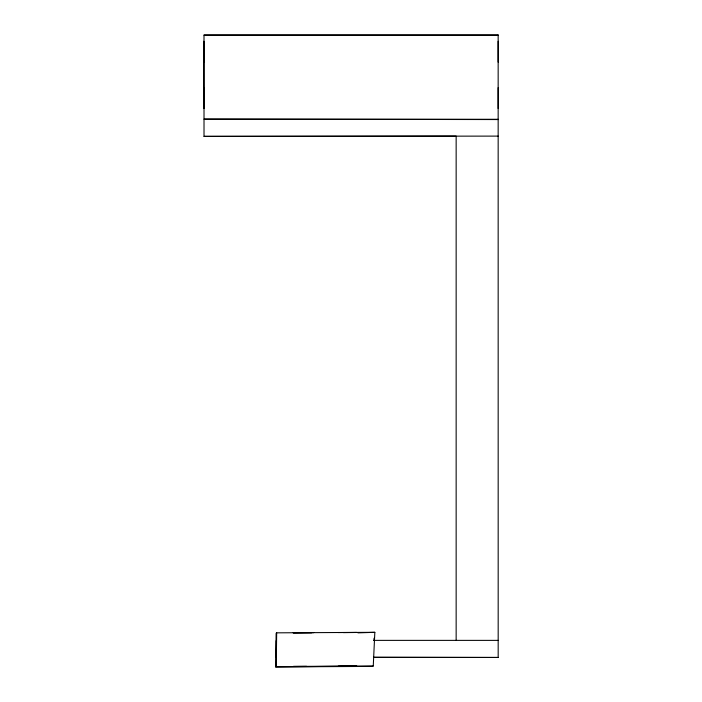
<?xml version="1.0" encoding="UTF-8"?>
<svg xmlns="http://www.w3.org/2000/svg" width="702" height="702" viewBox="0 0 702 702"><rect width="100%" height="100%" fill="white"/><g stroke="black" fill="none" stroke-linecap="round" stroke-linejoin="round"><path stroke-width="1.05" d="M456.151 640.382L456.151 136.109L204.019 136.363L204.001 35.1L498.157 35.1L204.001 35.1M373.534 657.458L498.183 657.458L498.157 35.1M275.702 666.9L276.132 633.283L276.667 632.835L374.833 632.327L373.262 665.952L372.727 666.4L275.702 666.9L373.262 665.952M276.237 666.461L276.667 632.835M373.947 640.364L374.052 638.197M374.833 632.327L357.941 632.853M343.445 632.59L356.686 632.476L338.153 632.537M306.555 666.321L293.313 666.435L356.862 666.101L338.329 666.154M313.741 632.66L293.138 632.818L311.67 632.765M498.174 119.287L204.001 119.147L498.183 119.559M498.174 136.109L204.019 136.363M373.534 640.373L498.174 640.382M373.534 657.177L498.183 657.458M498.166 41.26L498.174 62.145M498.174 108.547L498.166 87.662M276.219 640.645L276.219 657.177M203.834 62.145L203.826 41.26L203.834 108.547L203.817 87.662"/></g></svg>
